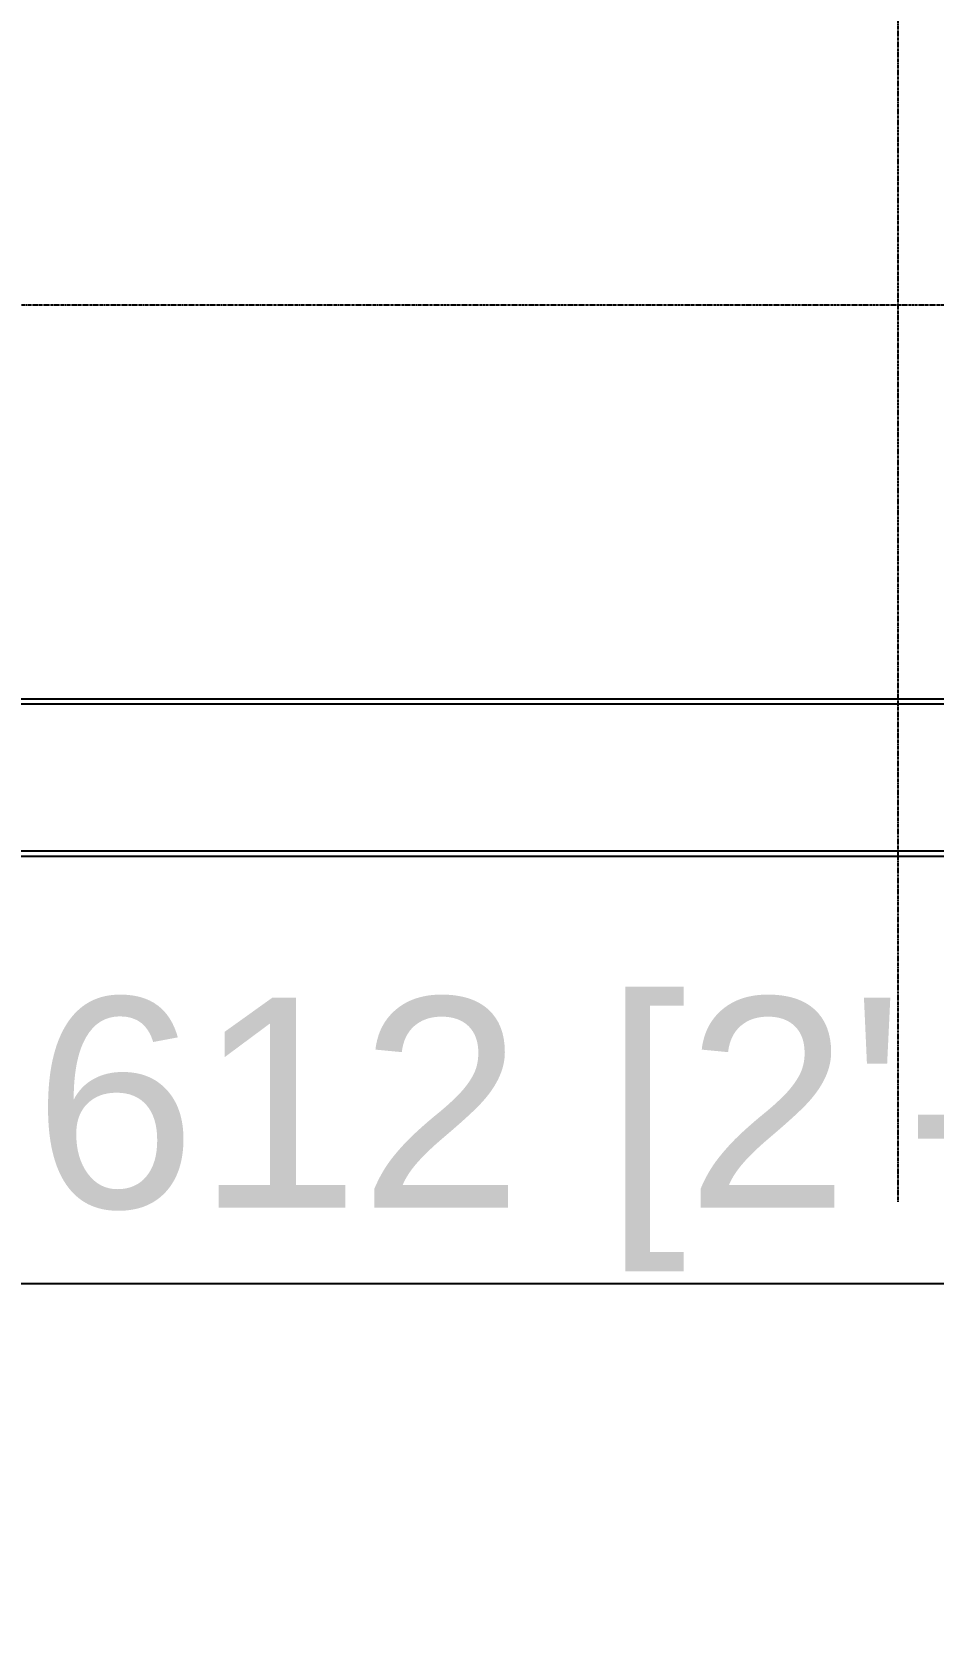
# Model space of a CAD drawing. Header units: millimetres. Extents: x 710 to 26878, y 589 to 5187.
# Drawn here: x 8872 to 9043.6, y 1707.8 to 2010.8 of the extents above; entities that cross this region are included whole.
import ezdxf

# ---------------------------------------------------------------- set-up
doc = ezdxf.new("R2010")
doc.units = ezdxf.units.MM
doc.linetypes.add('CENTER', pattern=[0.6, 0.375, -0.075, 0.075, -0.075])
doc.layers.add('02___PRT_ALL_AXES', color=7, linetype='Continuous')
doc.layers.add('center', color=1, linetype='CENTER')
doc.styles.get("Standard").update_dxf_attribs({"font": 'arial.ttf'})
doc.dimstyles.new('DIMSTYLE_5-scale4', dxfattribs={"dimscale": 2, "dimtxt": 20, "dimasz": 20, "dimexe": 1, "dimexo": 0, "dimgap": 1.25, "dimtad": 1, "dimzin": 9, "dimdsep": 46, "dimtxsty": 'Standard', "dimcen": 0.09, "dimclre": 256, "dimclrt": 256, "dimadec": 1, "dimazin": 2, "dimtp": 0.15, "dimtm": 0.15, "dimtfac": 0.8, "dimtmove": 0, "dimatfit": 3, "dimfxl": 1, "dimtolj": 1, "dimarcsym": 0})

# ---------------------------------------------------------------- blocks, each defined once
blk = doc.blocks.new('*D70')
at = {"lineweight": -2, "transparency": 16777216}
for p, q in [((9350.37, 1854.31), (9350.37, 1770.44)), ((8738.37, 1788.81), (8738.37, 1770.44))]:
    blk.add_line(p, q, dxfattribs=at)
at = {"color": 0, "lineweight": -2, "transparency": 16777216}
blk.add_line((8778.37, 1772.44), (9310.37, 1772.44), dxfattribs=at)
at = {"color": 0, "transparency": 16777216}
for points in [[(8778.37, 1779.11), (8778.37, 1765.78), (8738.37, 1772.44)], [(9310.37, 1779.11), (9310.37, 1765.78), (9350.37, 1772.44)]]:
    blk.add_solid(points, dxfattribs=at)
at = {"layer": 'Defpoints', "color": 0, "transparency": 16777216}
for p in [(9350.37, 1854.31), (8738.37, 1788.81), (9350.37, 1772.44)]:
    blk.add_point(p, dxfattribs=at)
at = {"transparency": 16777216, "insert": (9044.37, 1800.84), "char_height": 40, "attachment_point": 5}
blk.add_mtext('\\A1;612 [2\'-0 1/8"]', dxfattribs=at)

msp = doc.modelspace()

# ---------------------------------------------------------------- linework, layer by layer
at = {"color": 7, "linetype": 'Continuous'}
for p, q in [((8768.3706, 1883.8091), (9305.3706, 1883.8091)), ((8768.3706, 1853.8091), (9305.3706, 1853.8091))]:
    msp.add_line(p, q, dxfattribs=at)
at = {"layer": '02___PRT_ALL_AXES', "color": 7, "linetype": 'Continuous'}
for p, q in [((8768.3706, 1882.8091), (9305.3706, 1882.8091)), ((8768.3706, 1854.8091), (9305.3706, 1854.8091))]:
    msp.add_line(p, q, dxfattribs=at)
at = {"layer": 'center'}
for p, q in [((9036.8706, 2131.1305), (9036.8706, 1788.0277)), ((8705.4568, 1958.8091), (9374.3869, 1958.8091))]:
    msp.add_line(p, q, dxfattribs=at)

# ---------------------------------------------------------------- dimensions: what is measured, and where the dimension line sits
dim = msp.add_linear_dim(base=(9350.3706, 1772.443), p1=(8738.3706, 1788.8091), p2=(9350.3706, 1854.3091), dimstyle='DIMSTYLE_5-scale4', override={"dimarcsym": 1})
dim.commit()
dim.dimension.update_dxf_attribs({"geometry": '*D70', "text_midpoint": (9044.3706, 1800.8366)})

doc.saveas('drawing.dxf')
